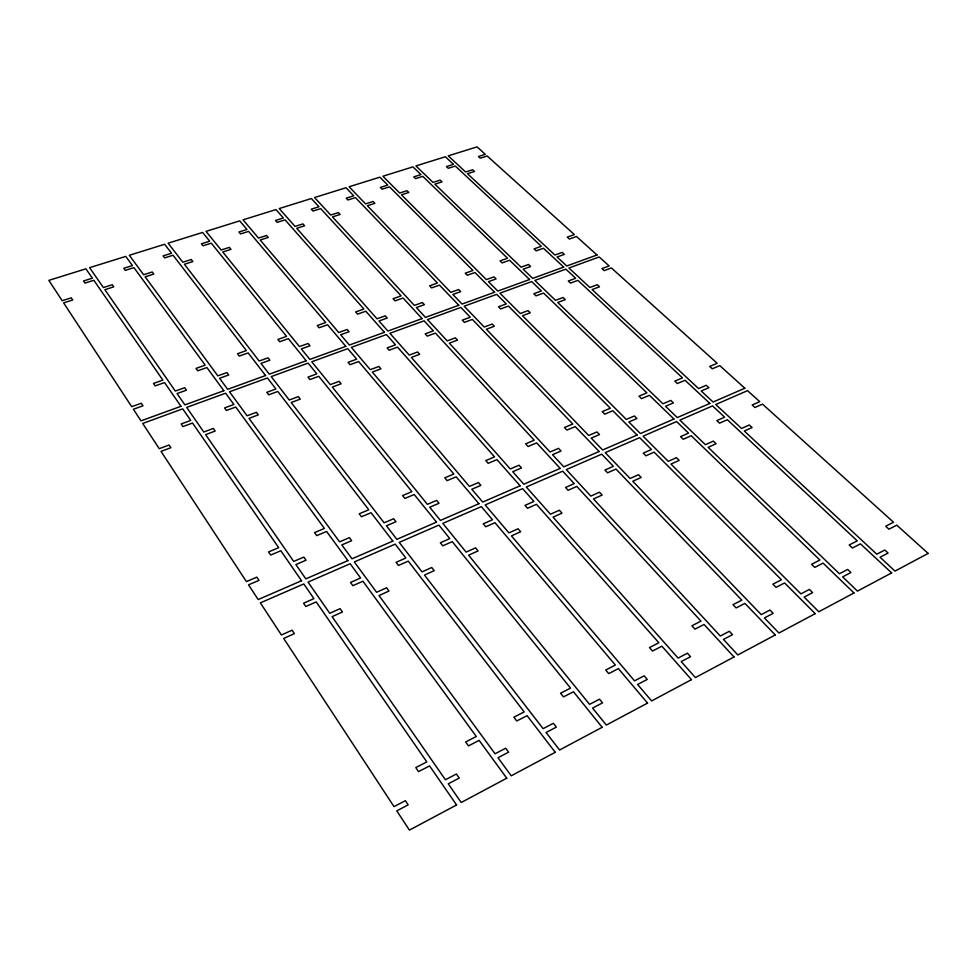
<?xml version="1.0" encoding="UTF-8"?>
<svg xmlns="http://www.w3.org/2000/svg" width="977" height="977" viewBox="0 0 977 977"><rect width="100%" height="100%" fill="white"/><g stroke="black" fill="none" stroke-linecap="round" stroke-linejoin="round"><path stroke-width="1.47" d="M456.577 804.963L409.412 830.12L396.772 810.849L408.154 804.877L405.37 800.676L394 806.623L283.696 638.445L294.382 633.633L292.099 630.202L281.425 634.989L260.358 602.87L303.786 583.953L313.922 598.62L303.554 603.212L305.813 606.522L316.206 601.917L426.815 761.913L415.787 767.568L418.547 771.61L429.587 765.919L456.577 804.963M506.758 778.193L461.205 802.496L448.248 783.835L459.239 778.071L456.381 774.004L445.402 779.744L332.082 616.658L342.438 611.993L340.094 608.659L329.75 613.3L308.06 582.097L350.169 563.741L360.586 578.005L350.523 582.451L352.856 585.675L362.931 581.217L476.312 736.487L465.65 741.958L468.471 745.878L479.145 740.383L506.758 778.193M555.266 752.314L511.24 775.799L497.989 757.737L508.614 752.156L505.695 748.223L495.07 753.78L378.978 595.543L389.017 591.024L386.611 587.775L376.585 592.282L354.321 561.934L395.197 544.128L405.858 558.001L396.1 562.325L398.482 565.451L408.264 561.128L524.185 711.903L513.878 717.203L516.76 720.989L527.091 715.665L555.266 752.314M602.162 727.303L559.589 750.006L546.07 732.506L556.353 727.108L553.373 723.298L543.102 728.659L424.47 575.062L434.203 570.678L431.749 567.515L422.015 571.887L399.227 542.382L438.905 525.089L449.799 538.596L440.322 542.785L442.764 545.825L452.253 541.624L570.519 688.101L560.542 693.23L563.485 696.906L573.475 691.765L602.162 727.303M647.543 703.098L606.351 725.068L592.587 708.093L602.54 702.878L599.512 699.178L589.571 704.368L468.606 555.192L478.058 550.93L475.543 547.865L466.102 552.103L442.813 523.391L481.356 506.599L492.481 519.74L483.273 523.806L485.752 526.774L494.973 522.695L615.388 665.068L605.716 670.027L608.708 673.605L618.38 668.61L647.543 703.098M691.472 679.662L651.598 700.936L637.615 684.474L647.25 679.418L644.173 675.828L634.549 680.859L511.447 535.897L520.631 531.757L518.066 528.777L508.895 532.892L485.166 504.95L522.61 488.634L533.93 501.433L524.991 505.378L527.519 508.272L536.471 504.303L658.84 642.744L649.473 647.556L652.514 651.024L661.893 646.188L691.472 679.662M734.02 656.971L695.404 677.574L681.213 661.588L690.556 656.691L687.429 653.21L678.099 658.083L553.055 517.163L561.97 513.145L559.369 510.238L550.454 514.232L526.31 487.022L562.715 471.158L574.22 483.627L565.524 487.474L568.089 490.283L576.796 486.424L700.973 621.116L691.887 625.781L694.965 629.151L704.051 624.462L734.02 656.971M775.249 634.977L737.83 654.944L723.468 639.422L732.506 634.671L729.343 631.289L720.305 636.015L593.479 498.954L602.15 495.058L599.499 492.225L590.841 496.108L566.306 469.595L601.722 454.171L613.385 466.322L604.934 470.059L607.535 472.807L615.998 469.058L741.812 600.134L733.006 604.665L736.121 607.938L744.938 603.395L775.249 634.977M815.221 613.654L778.938 633.011L764.417 617.928L773.186 613.336L769.986 610.039L761.23 614.618L632.766 481.258L641.193 477.472L638.518 474.712L630.092 478.486L605.215 452.656L639.654 437.647L651.476 449.493L643.257 453.133L645.907 455.807L654.126 452.156L781.441 579.788L772.892 584.173L776.043 587.36L784.604 582.951L815.221 613.654M853.996 592.978L818.799 611.749L804.132 597.094L812.632 592.636L809.408 589.424L800.908 593.869L670.979 464.063L679.174 460.375L676.463 457.676L668.268 461.352L643.061 436.169L676.585 421.563L688.541 433.116L680.542 436.658L683.216 439.259L691.227 435.718L819.898 560.029L811.606 564.291L814.794 567.393L823.086 563.106L853.996 592.978M891.622 572.901L857.464 591.122L842.662 576.87L850.918 572.546L847.67 569.432L839.414 573.743L708.142 447.319L716.117 443.729L713.369 441.115L705.406 444.694L679.894 420.122L712.526 405.907L724.629 417.179L716.837 420.623L719.536 423.163L727.34 419.707L857.256 540.855L849.196 544.995L852.408 547.999L860.468 543.847L891.622 572.901M928.15 553.422L894.993 571.105L880.069 557.244L888.093 553.043L884.808 550.014L876.796 554.203L744.303 431.04L752.07 427.547L749.298 424.983L741.543 428.463L715.75 404.502L747.539 390.653L759.752 401.657L752.168 405.015L754.903 407.494L762.5 404.124L893.528 522.219L885.699 526.237L888.936 529.18L896.764 525.137L928.15 553.422M301.551 580.729L258.197 599.56L248.537 584.844L258.99 580.362L256.853 577.151L246.424 581.608L161.022 451.398L170.853 447.71L169.07 445.011L159.239 448.687L142.691 423.456L182.723 408.85L190.735 420.428L181.16 423.957L182.943 426.57L192.53 423.029L278.689 547.67L268.541 551.932L270.666 555.046L280.826 550.759L301.551 580.729M347.885 560.615L305.825 578.872L295.884 564.572L306.021 560.224L303.823 557.098L293.698 561.421L205.61 434.655L215.172 431.065L213.328 428.439L203.778 432.017L186.68 407.409L225.638 393.206L233.894 404.49L224.576 407.934L226.408 410.474L235.738 407.03L324.401 528.447L314.545 532.599L316.719 535.616L326.599 531.451L347.885 560.615M392.852 541.087L352.025 558.807L341.816 544.897L351.659 540.684L349.412 537.643L339.581 541.844L248.988 418.376L258.294 414.883L256.401 412.318L247.096 415.799L229.485 391.801L267.429 377.965L275.905 388.98L266.831 392.327L268.724 394.818L277.798 391.447L368.781 509.786L359.206 513.817L361.453 516.76L371.04 512.717L392.852 541.087M436.511 522.121L396.87 539.341L386.416 525.797L395.978 521.706L393.658 518.75L384.12 522.829L291.207 402.524L300.269 399.129L298.315 396.625L289.265 400.02L271.179 376.597L308.134 363.114L316.817 373.873L307.975 377.134L309.917 379.565L318.758 376.292L411.903 491.651L402.609 495.571L404.893 498.429L414.211 494.509L436.511 522.121M478.913 503.705L440.419 520.436L429.733 507.246L439.015 503.277L436.658 500.395L427.376 504.352L332.302 387.1L341.12 383.79L339.129 381.348L330.311 384.645L311.773 361.783L347.775 348.655L356.666 359.157L348.056 362.333L350.047 364.702L358.657 361.514L453.817 474.028L444.779 477.838L447.112 480.623L456.161 476.813L478.913 503.705M520.13 485.813L482.711 502.068L471.818 489.233L480.843 485.361L478.437 482.553L469.412 486.412L372.322 372.078L380.92 368.842L378.881 366.473L370.295 369.685L351.341 347.36L386.428 334.561L395.502 344.82L387.112 347.922L389.139 350.23L397.529 347.128L494.57 456.906L485.777 460.594L488.158 463.318L496.963 459.605L520.13 485.813M560.187 468.423L523.819 484.213L512.717 471.708L521.498 467.959L519.043 465.223L510.287 468.96L411.317 357.435L419.695 354.297L417.606 351.964L409.241 355.103L389.896 333.291L424.116 320.822L433.348 330.849L425.178 333.865L427.242 336.125L435.424 333.096L534.211 440.236L525.65 443.827L528.068 446.489L536.642 442.874L560.187 468.423M599.157 451.496L563.778 466.859L552.506 454.671L561.03 451.02L558.551 448.358L550.027 451.997L449.31 343.171L457.48 340.106L455.355 337.834L447.197 340.888L427.486 319.589L460.863 307.413L470.267 317.22L462.292 320.163L464.393 322.373L472.38 319.418L572.778 424.018L564.45 427.523L566.904 430.1L575.245 426.595L599.157 451.496M637.053 435.034L602.638 449.982L591.195 438.099L599.499 434.545L596.971 431.944L588.679 435.486L486.363 329.261L494.313 326.281L492.164 324.059L484.213 327.039L464.16 306.216L496.707 294.346L506.269 303.92L498.49 306.79L500.627 308.952L508.406 306.07L610.32 408.227L602.211 411.647L604.714 414.163L612.823 410.743L637.053 435.034M673.947 419.023L640.448 433.568L628.858 421.979L636.943 418.522L634.378 415.982L626.306 419.426L522.487 315.705L530.242 312.787L528.056 310.613L520.301 313.519L499.931 293.173L531.696 281.584L541.392 290.951L533.808 293.759L535.97 295.86L543.566 293.051L646.872 392.864L638.982 396.186L641.51 398.64L649.412 395.306L673.947 419.023M709.864 403.428L677.256 417.582L665.52 406.273L673.385 402.915L670.796 400.436L662.931 403.794L557.72 302.479L565.292 299.634L563.07 297.509L555.51 300.342L534.834 280.436L565.854 269.127L575.685 278.286L568.272 281.034L570.47 283.098L577.883 280.35L682.483 377.891L674.802 381.128L677.354 383.521L685.048 380.285L709.864 403.428M744.853 388.235L713.088 402.023L701.217 390.995L708.887 387.71L706.261 385.292L698.604 388.565L592.111 289.571L599.499 286.786L597.252 284.71L589.864 287.482L568.907 268.003L599.194 256.963L609.147 265.939L601.917 268.602L604.14 270.629L611.382 267.942L717.191 363.297L709.693 366.448L712.282 368.793L719.78 365.63L744.853 388.235M180.965 406.31L140.981 420.843L133.373 409.241L142.996 405.785L141.311 403.245L131.7 406.688L63.627 302.894L72.713 299.988L71.272 297.826L62.198 300.721L48.85 280.375L85.915 268.822L92.388 278.176L83.521 280.973L84.962 283.086L93.841 280.277L162.866 380.114L153.487 383.436L155.16 385.903L164.551 382.569L180.965 406.31M223.831 390.715L184.909 404.869L177.045 393.548L186.424 390.189L184.677 387.71L175.31 391.056L104.881 289.705L113.747 286.859L112.257 284.747L103.403 287.568L89.579 267.674L125.752 256.401L132.445 265.561L123.786 268.284L125.276 270.348L133.934 267.613L205.17 365.154L196.035 368.39L197.769 370.796L206.916 367.547L223.831 390.715M265.561 375.534L227.665 389.322L219.569 378.27L228.691 374.997L226.896 372.579L217.786 375.84L145.133 276.821L153.78 274.061L152.241 271.985L143.607 274.745L129.33 255.278L164.637 244.274L171.537 253.238L163.086 255.901L164.612 257.916L173.076 255.241L246.387 350.584L237.484 353.735L239.267 356.08L248.182 352.929L265.561 375.534M306.216 360.745L269.31 374.179L260.981 363.395L269.872 360.195L268.028 357.838L259.149 361.026L184.409 264.266L192.848 261.555L191.272 259.528L182.833 262.227L168.129 243.188L202.618 232.441L209.701 241.209L201.445 243.81L203.021 245.789L211.288 243.175L286.542 336.381L277.871 339.459L279.703 341.742L288.386 338.665L306.216 360.745M345.821 346.346L309.856 359.426L301.319 348.899L309.99 345.785L308.097 343.477L299.438 346.579L222.744 251.993L230.987 249.355L229.363 247.376L221.132 250.002L206.025 231.378L239.707 220.875L246.973 229.461L238.913 232.001L240.537 233.93L248.598 231.378L325.695 322.544L317.232 325.536L319.113 327.771L327.576 324.767L345.821 346.346M384.437 332.302L349.375 345.052L340.643 334.769L349.094 331.728L347.153 329.481L338.726 332.51L260.187 240.024L268.235 237.448L266.562 235.506L258.526 238.07L243.041 219.837L275.954 209.579L283.379 217.981L275.514 220.46L277.163 222.353L285.052 219.862L363.871 309.037L355.628 311.956L357.545 314.154L365.801 311.223L384.437 332.302M422.076 318.612L387.893 331.044L378.978 320.993L387.21 318.038L385.243 315.84L377.012 318.783L296.739 228.325L304.604 225.809L302.907 223.904L295.054 226.42L279.202 208.565L311.37 198.526L318.966 206.77L311.272 209.188L312.958 211.044L320.664 208.614L401.12 295.872L393.072 298.718L395.026 300.867L403.074 298.009L422.076 318.612M458.787 305.264L425.447 317.378L416.361 307.56L424.397 304.677L422.382 302.528L414.358 305.398L332.461 216.906L340.143 214.439L338.408 212.583L330.727 215.025L314.545 197.537L345.992 187.743L353.735 195.803L346.212 198.172L347.946 199.992L355.469 197.61L437.452 283.025L429.599 285.809L431.59 287.897L439.455 285.113L458.787 305.264M494.606 292.233L462.084 304.055L452.827 294.456L460.668 291.647L458.628 289.534L450.8 292.343L367.364 205.732L374.875 203.338L373.104 201.506L365.606 203.9L349.094 186.766L379.845 177.179L387.735 185.093L380.383 187.413L382.141 189.184L389.505 186.863L472.917 270.482L465.247 273.194L467.275 275.245L474.956 272.522L494.606 292.233M529.558 279.52L497.818 291.061L488.415 281.669L496.072 278.921L493.996 276.87L486.351 279.605L401.486 194.826L408.826 192.469L407.03 190.686L399.691 193.031L382.886 176.239L412.953 166.859L420.977 174.614L413.784 176.874L415.579 178.62L422.772 176.349L507.539 258.246L500.053 260.896L502.117 262.898L509.603 260.236L529.558 279.52M563.68 267.1L532.697 278.372L523.159 269.188L530.621 266.501L528.52 264.486L521.059 267.161L434.85 184.152L442.031 181.856L440.2 180.098L433.019 182.394L415.933 165.931L445.353 156.76L453.499 164.356L446.465 166.578L448.284 168.288L455.331 166.066L541.356 246.289L534.053 248.866L536.141 250.833L543.456 248.243L563.68 267.1M597.008 254.985L566.745 265.988L557.073 257L564.364 254.386L562.227 252.408L554.948 255.021L467.47 173.711L474.492 171.464L472.636 169.754L465.614 171.989L448.26 155.856L477.045 146.88L485.313 154.329L478.437 156.503L480.281 158.176L487.169 156.002L574.391 234.602L567.246 237.13L569.359 239.06L576.515 236.519L597.008 254.985"/></g></svg>
